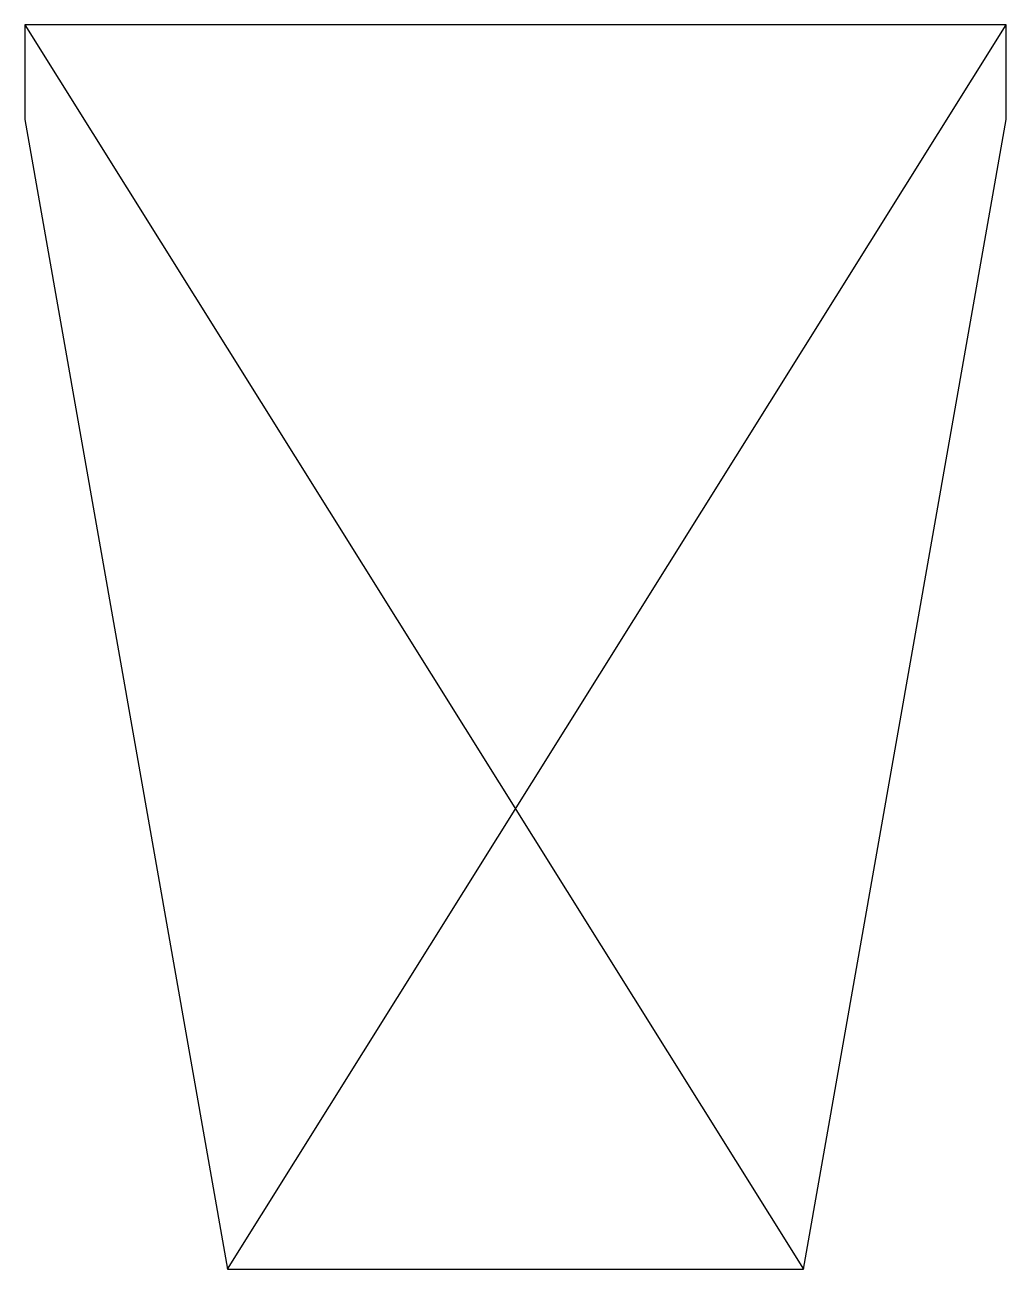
# Model space of a CAD drawing. Extents: x -34.1 to 34.1, y 1.7 to 88.1.
import ezdxf

# ---------------------------------------------------------------- set-up
doc = ezdxf.new("R2010")
doc.units = 0
doc.layers.add('MODELSKETCH_VISIBLE', color=7, linetype='CONTINUOUS')

msp = doc.modelspace()

# ---------------------------------------------------------------- linework, layer by layer
at = {"layer": 'MODELSKETCH_VISIBLE'}
for p, q in [((-34.067, 88.114), (19.993, 1.721)), ((-34.067, 88.114), (-34.067, 81.538)), ((34.067, 88.114), (-34.067, 88.114)), ((-19.993, 1.721), (34.067, 88.114)), ((34.067, 81.538), (34.067, 88.114)), ((-34.067, 81.538), (-19.993, 1.721)), ((19.993, 1.721), (34.067, 81.538)), ((-19.993, 1.721), (19.993, 1.721))]:
    msp.add_line(p, q, dxfattribs=at)

doc.saveas('drawing.dxf')
